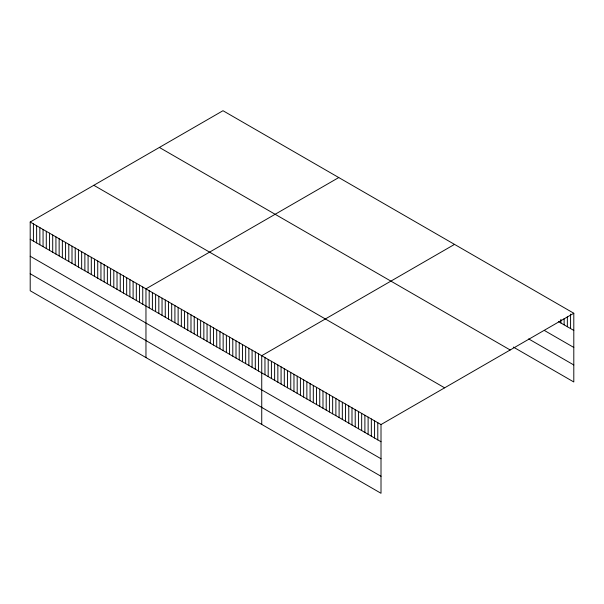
<?xml version="1.0" encoding="UTF-8"?>
<svg xmlns="http://www.w3.org/2000/svg" width="604" height="604" viewBox="0 0 604 604"><rect width="100%" height="100%" fill="white"/><g stroke="black" fill="none" stroke-linecap="round" stroke-linejoin="round"><path stroke-width="0.91" d="M30.2 222.023L381.011 424.559L381.011 493.287L30.2 290.751L30.2 222.023L222.989 110.713L573.8 313.25L573.8 381.977L513.355 347.081M338.761 177.553L145.964 288.855L145.964 357.583M454.525 244.386L261.736 355.696L261.736 424.423M381.011 424.559L573.8 313.25M558.489 321.6L573.8 330.441M544.785 330.698L573.8 347.443M528.666 338.912L573.8 364.967M159.373 147.444L510.176 349.98M93.824 185.292L444.627 387.828M30.2 239.207L381.011 441.743M30.2 256.217L381.011 458.753M30.2 273.74L381.011 476.277M570.576 314.103L570.576 328.576M567.352 316.768L567.352 326.719M564.128 318.519L564.128 324.854M560.905 319.373L560.905 322.997M377.787 422.694L377.787 439.886M374.563 420.837L374.563 438.021M371.339 418.972L371.339 436.164M368.115 417.115L368.115 434.299M364.892 415.25L364.892 432.441M361.668 413.393L361.668 430.576M358.444 411.528L358.444 428.719M355.22 409.671L355.22 426.854M351.996 407.806L351.996 424.997M348.772 405.948L348.772 423.132M345.548 404.084L345.548 421.275M342.325 402.226L342.325 419.41M339.101 400.361L339.101 417.553M335.877 398.504L335.877 415.688M332.653 396.639L332.653 413.831M329.429 394.782L329.429 411.966M326.205 392.917L326.205 410.108M322.981 391.06L322.981 408.244M319.758 389.195L319.758 406.386M316.534 387.338L316.534 404.521M313.31 385.473L313.31 402.664M310.086 383.615L310.086 400.799M306.862 381.751L306.862 398.942M303.638 379.893L303.638 397.077M300.414 378.029L300.414 395.22M297.191 376.171L297.191 393.355M293.967 374.306L293.967 391.498M290.743 372.449L290.743 389.633M287.519 370.584L287.519 387.776M284.303 368.727L284.303 385.911M281.079 366.862L281.079 384.046M277.855 365.005L277.855 382.189M274.631 363.14L274.631 380.324M271.407 361.283L271.407 378.466M268.184 359.418L268.184 376.602M264.96 357.56L264.96 374.744M258.52 353.838L258.52 371.03M255.303 351.981L255.303 369.172M252.087 350.124L252.087 367.315M248.871 348.266L248.871 365.458M245.654 346.409L245.654 363.6M242.438 344.559L242.438 361.743M239.222 342.702L239.222 359.886M236.005 340.845L236.005 358.029M232.789 338.987L232.789 356.171M229.573 337.13L229.573 354.314M226.364 335.273L226.364 352.457M223.148 333.416L223.148 350.607M219.931 331.558L219.931 348.75M216.715 329.701L216.715 346.892M213.499 327.844L213.499 345.035M210.283 325.994L210.283 343.178M207.066 324.137L207.066 341.32M203.85 322.279L203.85 339.463M200.634 320.422L200.634 337.606M197.417 318.565L197.417 335.748M194.201 316.707L194.201 333.891M190.985 314.85L190.985 332.034M187.768 312.993L187.768 330.184M184.552 311.136L184.552 328.327M181.343 309.278L181.343 326.47M178.127 307.421L178.127 324.612M174.911 305.571L174.911 322.755M171.695 303.714L171.695 320.898M168.478 301.857L168.478 319.04M165.262 299.999L165.262 317.183M162.046 298.142L162.046 315.326M158.829 296.285L158.829 313.468M155.613 294.427L155.613 311.619M152.397 292.57L152.397 309.761M149.18 290.713L149.18 307.904M142.748 286.998L142.748 304.19M139.539 285.148L139.539 302.332M136.323 283.291L136.323 300.475M133.107 281.434L133.107 298.618M129.89 279.577L129.89 296.76M126.674 277.719L126.674 294.903M123.458 275.862L123.458 293.046M120.241 274.005L120.241 291.196M117.025 272.147L117.025 289.339M113.809 270.29L113.809 287.481M110.592 268.433L110.592 285.624M107.376 266.583L107.376 283.767M104.16 264.726L104.16 281.909M100.943 262.868L100.943 280.052M97.727 261.011L97.727 278.195M94.518 259.154L94.518 276.338M91.302 257.296L91.302 274.48M88.086 255.439L88.086 272.623M84.87 253.582L84.87 270.773M81.653 251.725L81.653 268.916M78.437 249.867L78.437 267.059M75.221 248.01L75.221 265.201M72.004 246.16L72.004 263.344M68.788 244.303L68.788 261.487M65.572 242.446L65.572 259.629M62.355 240.588L62.355 257.772M59.139 238.731L59.139 255.915M55.923 236.874L55.923 254.058M52.707 235.016L52.707 252.208M49.498 233.159L49.498 250.35M46.282 231.302L46.282 248.493M43.065 229.444L43.065 246.636M39.849 227.587L39.849 244.779M36.633 225.737L36.633 242.921M33.416 223.88L33.416 241.064"/></g></svg>
